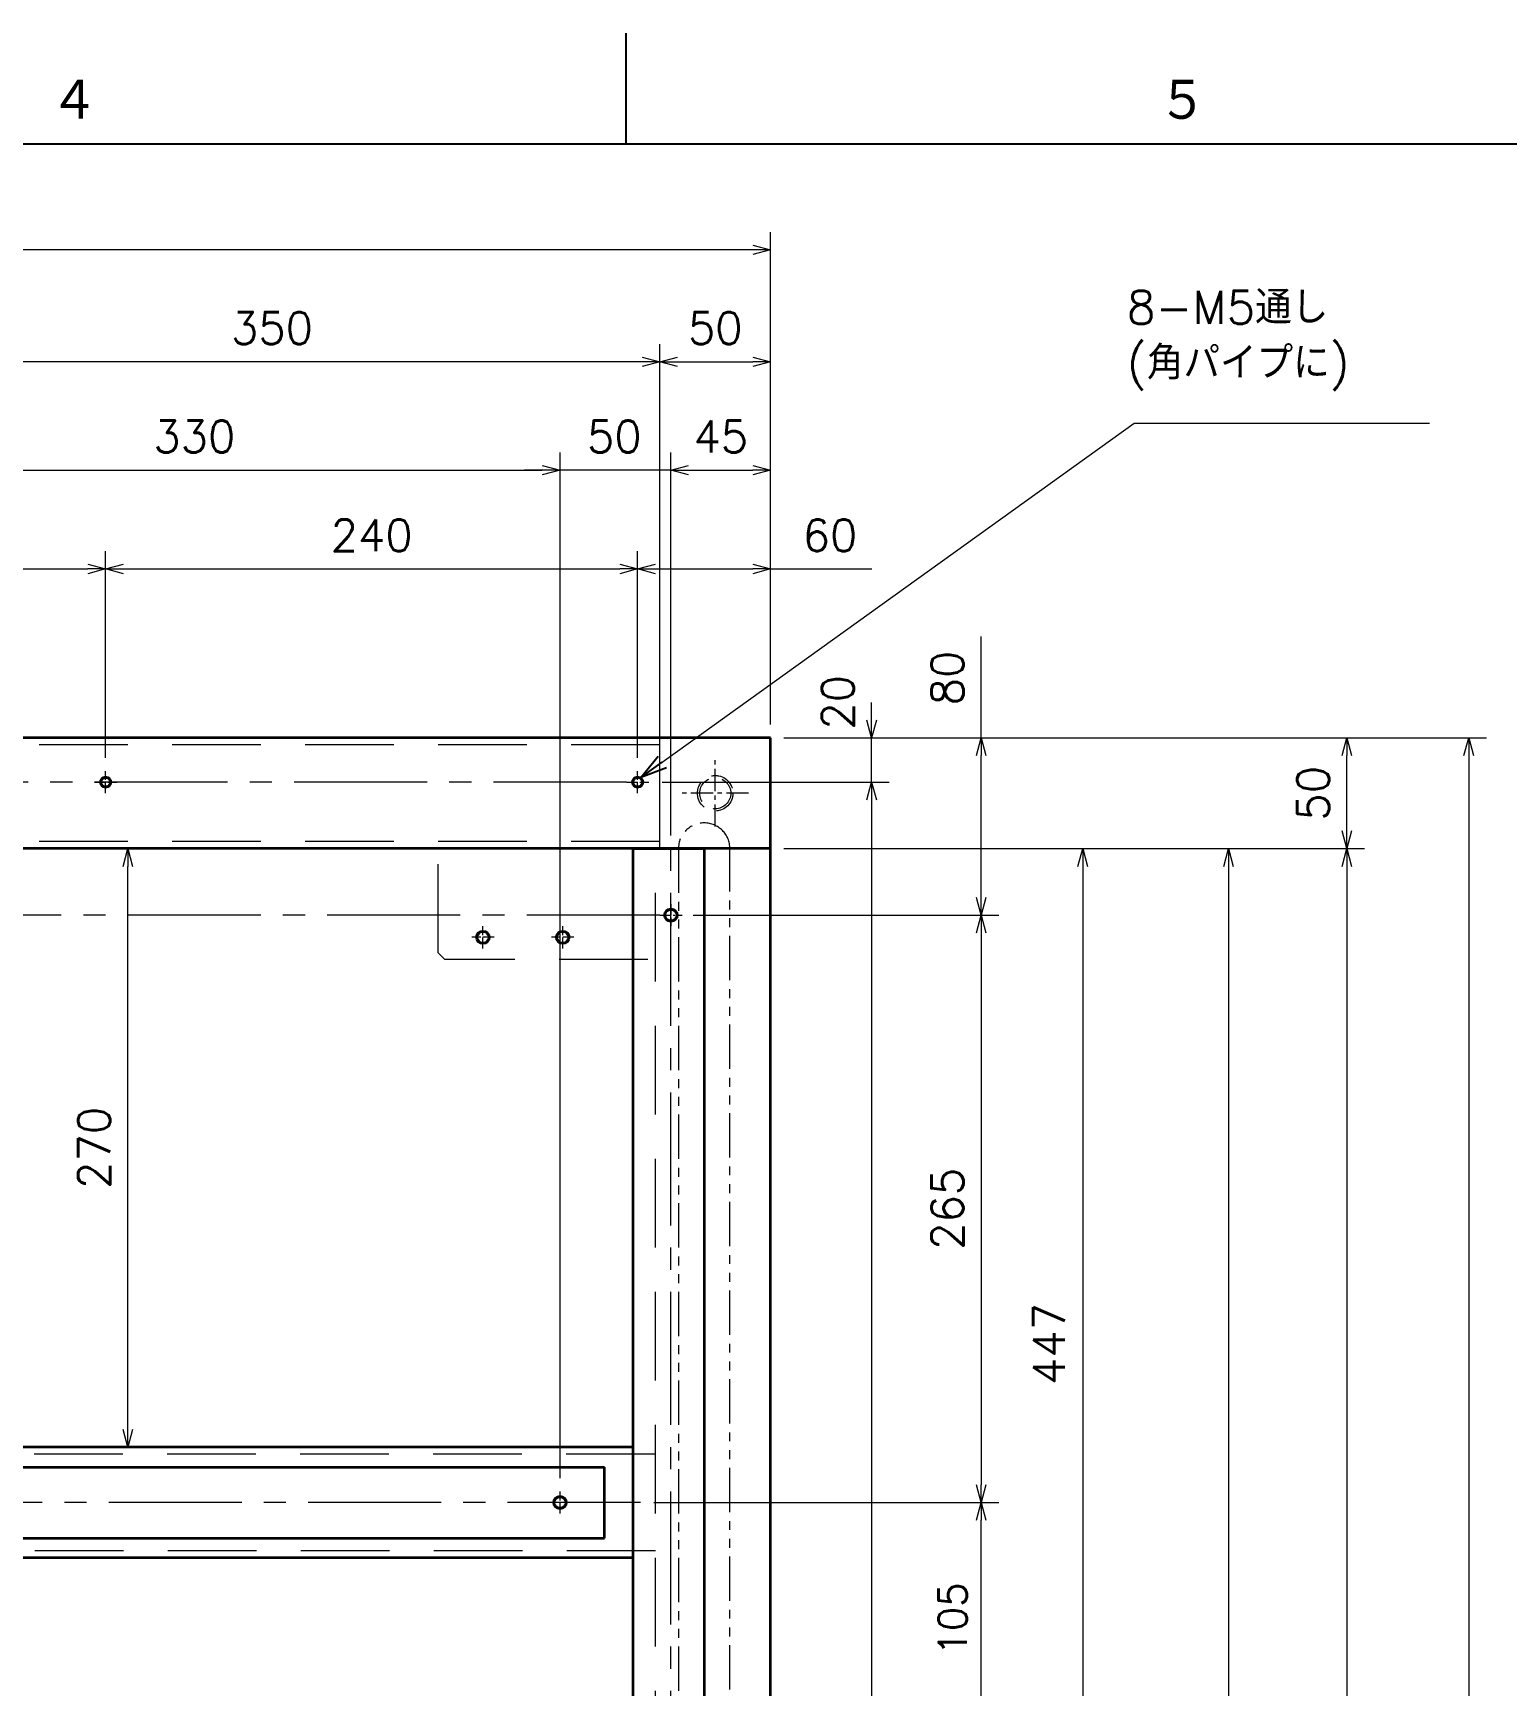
# Model space of a CAD drawing. Header units: millimetres. Extents: x 6568 to 10713, y -5304 to -2399.
# Drawn here: x 8417 to 9082, y -3145 to -2399 of the extents above; entities that cross this region are included whole.
import ezdxf

# ---------------------------------------------------------------- set-up
doc = ezdxf.new("R2010")
doc.units = ezdxf.units.MM
doc.header["$LTSCALE"] = 8
doc.header["$MEASUREMENT"] = 0
for name, pattern in [('CENTER', [2, 1.25, -0.25, 0.25, -0.25]), ('CENTER2', [1.125, 0.75, -0.125, 0.125, -0.125]), ('DASHED', [0.75, 0.5, -0.25]), ('PHANTOM', [2.5, 1.25, -0.25, 0.25, -0.25, 0.25, -0.25])]:
    doc.linetypes.add(name, pattern=pattern)
doc.layers.add('CENTER', color=1, linetype='CENTER', lineweight=15)
doc.layers.add('DIMENSION', color=5, linetype='Continuous', lineweight=15)
doc.layers.add('図面枠', color=6, linetype='Continuous')
doc.styles.add('KANJI', font='TXT', dxfattribs={"bigfont": 'BIGFONT'})
doc.styles.get("Standard").update_dxf_attribs({"font": 'txt.shx', "bigfont": 'extfont.shx'})
doc.dimstyles.get("Standard").update_dxf_attribs({"dimtxt": 3.2, "dimasz": 2.5, "dimexe": 1.5, "dimexo": 2, "dimgap": 1, "dimtad": 3, "dimdec": 3, "dimdsep": 46, "dimtxsty": 'Standard', "dimblk": 'OPEN30', "dimcen": 0.1, "dimclrd": 5, "dimclre": 5, "dimclrt": 5, "dimazin": 2, "dimtfac": 0.4, "dimtdec": 3, "dimtmove": 0, "dimatfit": 3, "dimldrblk": 'OPEN30', "dimfxl": 1, "dimtolj": 2, "dimlwd": 15, "dimlwe": 15, "dimarcsym": 0})
doc.dimstyles.new('STANDARD$0', dxfattribs={"dimtxt": 0.18, "dimasz": 0.18, "dimexe": 0.18, "dimexo": 0.0625, "dimgap": 0.09, "dimtad": 0, "dimtih": 1, "dimtoh": 1, "dimdec": 4, "dimzin": 0, "dimdsep": 46, "dimtxsty": 'Standard', "dimcen": 0.09, "dimadec": 0, "dimazin": 0, "dimtfac": 1, "dimtdec": 4, "dimtofl": 0, "dimtmove": 0, "dimatfit": 3, "dimfxl": 1, "dimtolj": 1, "dimtzin": 0, "dimarcsym": 0})

# ---------------------------------------------------------------- blocks, each defined once
blk = doc.blocks.new('YumA1')
at = {"layer": '図面枠', "color": 3, "linetype": 'Continuous'}
blk.add_line((423.5, 571), (423.5, 581), dxfattribs=at)
at = {"layer": '図面枠', "color": 6, "linetype": 'Continuous'}
blk.add_line((28, 571), (819, 571), dxfattribs=at)
at = {"layer": '図面枠', "color": 3, "linetype": 'Continuous', "style": 'KANJI'}
for s, p in [('４', (371.5, 572.88)), ('５', (471.5, 572.88))]:
    blk.add_text(s, height=4, dxfattribs=at).set_placement(p)
blk = doc.blocks.new('_Open30')
at = {"color": 0, "lineweight": -2}
for p, q in [((-1, 0.268), (0, 0)), ((0, 0), (-1, -0.268)), ((0, 0), (-1, 0))]:
    blk.add_line(p, q, dxfattribs=at)
blk = doc.blocks.new('*D307')
at = {"color": 4, "linetype": 'Continuous', "lineweight": 13}
for p, q in [((8450.25, -2725.81), (8450.25, -2632.64)), ((8690.25, -2725.81), (8690.25, -2632.64)), ((8458.25, -2640.64), (8682.25, -2640.64))]:
    blk.add_line(p, q, dxfattribs=at)
at = {"color": 4, "linetype": 'Continuous', "lineweight": 13, "xscale": 8, "yscale": 8, "zscale": 8, "rotation": 180}
blk.add_blockref('_Open30', (8450.25, -2640.64), dxfattribs=at)
at = {"color": 4, "linetype": 'Continuous', "lineweight": 13, "xscale": 8, "yscale": 8, "zscale": 8}
blk.add_blockref('_Open30', (8690.25, -2640.64), dxfattribs=at)
at = {"color": 4, "linetype": 'Continuous', "lineweight": 13, "insert": (8570.25, -2625.44), "char_height": 14.4, "attachment_point": 5}
blk.add_mtext('\\A2;240', dxfattribs=at)
blk = doc.blocks.new('*D308')
at = {"color": 4, "linetype": 'Continuous', "lineweight": 13}
for p, q in [((8756.25, -2766.82), (9018.21, -2766.82)), ((9010.21, -2774.82), (9010.21, -3658.82)), ((8756.25, -3666.82), (9018.21, -3666.82))]:
    blk.add_line(p, q, dxfattribs=at)
at = {"color": 4, "linetype": 'Continuous', "lineweight": 13, "xscale": 8, "yscale": 8, "zscale": 8}
for p, rotation in [((9010.21, -2766.82), 90), ((9010.21, -3666.82), 270)]:
    blk.add_blockref('_Open30', p, dxfattribs=dict(at, rotation=rotation))
at = {"color": 4, "linetype": 'Continuous', "lineweight": 13, "insert": (8995.01, -3216.82), "char_height": 14.4, "attachment_point": 5, "rotation": 90}
blk.add_mtext('\\A2;900', dxfattribs=at)
blk = doc.blocks.new('*D310')
at = {"color": 4, "linetype": 'Continuous', "lineweight": 13}
for p, q in [((8462.56, -2766.82), (8468.22, -2766.82)), ((8460.22, -3028.82), (8460.22, -2774.82)), ((8462.56, -3036.82), (8468.22, -3036.82))]:
    blk.add_line(p, q, dxfattribs=at)
at = {"color": 4, "linetype": 'Continuous', "lineweight": 13, "xscale": 8, "yscale": 8, "zscale": 8}
for p, rotation in [((8460.22, -2766.82), 90), ((8460.22, -3036.82), 270)]:
    blk.add_blockref('_Open30', p, dxfattribs=dict(at, rotation=rotation))
at = {"color": 4, "linetype": 'Continuous', "lineweight": 13, "insert": (8445.02, -2901.82), "char_height": 14.4, "attachment_point": 5, "rotation": 90}
blk.add_mtext('\\A2;270', dxfattribs=at)
blk = doc.blocks.new('*D312')
at = {"color": 4, "linetype": 'Continuous', "lineweight": 13}
for p, q in [((8756.25, -2716.82), (9073.17, -2716.82)), ((9065.17, -2724.82), (9065.17, -3708.82)), ((8756.25, -3716.82), (9073.17, -3716.82))]:
    blk.add_line(p, q, dxfattribs=at)
at = {"color": 4, "linetype": 'Continuous', "lineweight": 13, "xscale": 8, "yscale": 8, "zscale": 8}
for p, rotation in [((9065.17, -2716.82), 90), ((9065.17, -3716.82), 270)]:
    blk.add_blockref('_Open30', p, dxfattribs=dict(at, rotation=rotation))
at = {"color": 4, "linetype": 'Continuous', "lineweight": 13, "insert": (9049.97, -3216.82), "char_height": 14.4, "attachment_point": 5, "rotation": 90}
blk.add_mtext('\\A2;1000', dxfattribs=at)
blk = doc.blocks.new('*D318')
at = {"color": 4, "linetype": 'Continuous', "lineweight": 13}
for p, q in [((7900.3, -2710.82), (7900.3, -2488.63)), ((8750.25, -2710.82), (8750.25, -2488.63)), ((8742.25, -2496.63), (7908.3, -2496.63))]:
    blk.add_line(p, q, dxfattribs=at)
at = {"color": 4, "linetype": 'Continuous', "lineweight": 13, "xscale": 8, "yscale": 8, "zscale": 8, "rotation": 180}
blk.add_blockref('_Open30', (7900.3, -2496.63), dxfattribs=at)
at = {"color": 4, "linetype": 'Continuous', "lineweight": 13, "xscale": 8, "yscale": 8, "zscale": 8}
blk.add_blockref('_Open30', (8750.25, -2496.63), dxfattribs=at)
at = {"color": 4, "linetype": 'Continuous', "lineweight": 13, "insert": (8325.28, -2481.43), "char_height": 14.4, "attachment_point": 5}
blk.add_mtext('\\A2;850', dxfattribs=at)
blk = doc.blocks.new('*D319')
at = {"color": 4, "linetype": 'Continuous', "lineweight": 13}
for p, q in [((8690.25, -2725.81), (8690.25, -2632.64)), ((8750.25, -2710.82), (8750.25, -2632.64)), ((8698.25, -2640.64), (8742.25, -2640.64)), ((8750.25, -2640.64), (8795.85, -2640.64))]:
    blk.add_line(p, q, dxfattribs=at)
at = {"color": 4, "linetype": 'Continuous', "lineweight": 13, "xscale": 8, "yscale": 8, "zscale": 8, "rotation": 180}
blk.add_blockref('_Open30', (8690.25, -2640.64), dxfattribs=at)
at = {"color": 4, "linetype": 'Continuous', "lineweight": 13, "xscale": 8, "yscale": 8, "zscale": 8}
blk.add_blockref('_Open30', (8750.25, -2640.64), dxfattribs=at)
at = {"color": 4, "linetype": 'Continuous', "lineweight": 13, "insert": (8777.05, -2625.44), "char_height": 14.4, "attachment_point": 5}
blk.add_mtext('\\A2;60', dxfattribs=at)
blk = doc.blocks.new('*D320')
at = {"color": 4, "linetype": 'Continuous', "lineweight": 13}
for p, q in [((8756.25, -2716.82), (9018.21, -2716.82)), ((9010.21, -2758.82), (9010.21, -2724.82)), ((8756.25, -2766.82), (9018.21, -2766.82))]:
    blk.add_line(p, q, dxfattribs=at)
at = {"color": 4, "linetype": 'Continuous', "lineweight": 13, "xscale": 8, "yscale": 8, "zscale": 8}
for p, rotation in [((9010.21, -2716.82), 90), ((9010.21, -2766.82), 270)]:
    blk.add_blockref('_Open30', p, dxfattribs=dict(at, rotation=rotation))
at = {"color": 4, "linetype": 'Continuous', "lineweight": 13, "insert": (8995.01, -2741.82), "char_height": 14.4, "attachment_point": 5, "rotation": 90}
blk.add_mtext('\\A2;50', dxfattribs=at)
blk = doc.blocks.new('*D321')
at = {"color": 4, "linetype": 'Continuous', "lineweight": 13}
for p, q in [((8756.25, -2766.82), (8964.79, -2766.82)), ((8956.79, -2774.82), (8956.79, -3658.82)), ((8756.25, -3666.82), (8964.79, -3666.82))]:
    blk.add_line(p, q, dxfattribs=at)
at = {"color": 4, "linetype": 'Continuous', "lineweight": 13, "xscale": 8, "yscale": 8, "zscale": 8}
for p, rotation in [((8956.79, -2766.82), 90), ((8956.79, -3666.82), 270)]:
    blk.add_blockref('_Open30', p, dxfattribs=dict(at, rotation=rotation))
at = {"color": 4, "linetype": 'Continuous', "lineweight": 13, "insert": (8941.59, -3216.82), "char_height": 14.4, "attachment_point": 5, "rotation": 90}
blk.add_mtext('\\A2;900(FB)', dxfattribs=at)
blk = doc.blocks.new('*D322')
at = {"color": 4, "linetype": 'Continuous', "lineweight": 13}
for p, q in [((8325.24, -2788.32), (8325.24, -2588.09)), ((8655.23, -3050.81), (8655.23, -2588.09)), ((8333.24, -2596.09), (8647.23, -2596.09))]:
    blk.add_line(p, q, dxfattribs=at)
at = {"color": 4, "linetype": 'Continuous', "lineweight": 13, "xscale": 8, "yscale": 8, "zscale": 8, "rotation": 180}
blk.add_blockref('_Open30', (8325.24, -2596.09), dxfattribs=at)
at = {"color": 4, "linetype": 'Continuous', "lineweight": 13, "xscale": 8, "yscale": 8, "zscale": 8}
blk.add_blockref('_Open30', (8655.23, -2596.09), dxfattribs=at)
at = {"color": 4, "linetype": 'Continuous', "lineweight": 13, "insert": (8490.23, -2580.89), "char_height": 14.4, "attachment_point": 5}
blk.add_mtext('\\A2;330', dxfattribs=at)
blk = doc.blocks.new('*D324')
at = {"color": 4, "linetype": 'Continuous', "lineweight": 13}
for p, q in [((8715.26, -2796.82), (8853.21, -2796.82)), ((8845.21, -2804.82), (8845.21, -3053.82)), ((8697.61, -3061.82), (8853.21, -3061.82))]:
    blk.add_line(p, q, dxfattribs=at)
at = {"color": 4, "linetype": 'Continuous', "lineweight": 13, "xscale": 8, "yscale": 8, "zscale": 8}
for p, rotation in [((8845.21, -2796.82), 90), ((8845.21, -3061.82), 270)]:
    blk.add_blockref('_Open30', p, dxfattribs=dict(at, rotation=rotation))
at = {"color": 4, "linetype": 'Continuous', "lineweight": 13, "insert": (8830.01, -2929.32), "char_height": 14.4, "attachment_point": 5, "rotation": 90}
blk.add_mtext('\\A2;265', dxfattribs=at)
blk = doc.blocks.new('*D325')
at = {"color": 4, "linetype": 'Continuous', "lineweight": 13}
for p, q in [((8795.79, -2708.82), (8795.79, -2700.82)), ((8756.25, -2716.82), (8803.79, -2716.82)), ((8795.79, -2736.82), (8795.79, -2716.82)), ((8701.26, -2736.82), (8803.79, -2736.82)), ((8795.79, -2744.82), (8795.79, -2752.82))]:
    blk.add_line(p, q, dxfattribs=at)
at = {"color": 4, "linetype": 'Continuous', "lineweight": 13, "xscale": 8, "yscale": 8, "zscale": 8}
for p, rotation in [((8795.79, -2716.82), 270), ((8795.79, -2736.82), 90)]:
    blk.add_blockref('_Open30', p, dxfattribs=dict(at, rotation=rotation))
at = {"color": 4, "linetype": 'Continuous', "lineweight": 13, "insert": (8780.59, -2700.82), "char_height": 14.4, "attachment_point": 5, "rotation": 90}
blk.add_mtext('\\A2;20', dxfattribs=at)
blk = doc.blocks.new('*D326')
at = {"color": 4, "linetype": 'Continuous', "lineweight": 13}
for p, q in [((8697.61, -3061.82), (8853.21, -3061.82)), ((8845.21, -3158.82), (8845.21, -3069.82)), ((8716.26, -3166.82), (8853.21, -3166.82))]:
    blk.add_line(p, q, dxfattribs=at)
at = {"color": 4, "linetype": 'Continuous', "lineweight": 13, "xscale": 8, "yscale": 8, "zscale": 8}
for p, rotation in [((8845.21, -3061.82), 90), ((8845.21, -3166.82), 270)]:
    blk.add_blockref('_Open30', p, dxfattribs=dict(at, rotation=rotation))
at = {"color": 4, "linetype": 'Continuous', "lineweight": 13, "insert": (8832.41, -3114.32), "char_height": 12.8, "attachment_point": 5, "rotation": 90}
blk.add_mtext('\\A2;105', dxfattribs=at)
blk = doc.blocks.new('*D338')
at = {"color": 4, "linetype": 'Continuous', "lineweight": 13}
for p, q in [((8845.21, -2716.82), (8845.21, -2671.05)), ((8756.25, -2716.82), (8853.21, -2716.82)), ((8845.21, -2788.82), (8845.21, -2724.82)), ((8715.26, -2796.82), (8853.21, -2796.82))]:
    blk.add_line(p, q, dxfattribs=at)
at = {"color": 4, "linetype": 'Continuous', "lineweight": 13, "xscale": 8, "yscale": 8, "zscale": 8}
for p, rotation in [((8845.21, -2716.82), 90), ((8845.21, -2796.82), 270)]:
    blk.add_blockref('_Open30', p, dxfattribs=dict(at, rotation=rotation))
at = {"color": 4, "linetype": 'Continuous', "lineweight": 13, "insert": (8830.01, -2689.85), "char_height": 14.4, "attachment_point": 5, "rotation": 90}
blk.add_mtext('\\A2;80', dxfattribs=at)
blk = doc.blocks.new('*D340')
at = {"color": 4, "linetype": 'Continuous', "lineweight": 13}
for p, q in [((8705.25, -2760.82), (8705.25, -2588.09)), ((8750.25, -2710.82), (8750.25, -2588.09)), ((8713.25, -2596.09), (8742.25, -2596.09))]:
    blk.add_line(p, q, dxfattribs=at)
at = {"color": 4, "linetype": 'Continuous', "lineweight": 13, "xscale": 8, "yscale": 8, "zscale": 8, "rotation": 180}
blk.add_blockref('_Open30', (8705.25, -2596.09), dxfattribs=at)
at = {"color": 4, "linetype": 'Continuous', "lineweight": 13, "xscale": 8, "yscale": 8, "zscale": 8}
blk.add_blockref('_Open30', (8750.25, -2596.09), dxfattribs=at)
at = {"color": 4, "linetype": 'Continuous', "lineweight": 13, "insert": (8727.75, -2580.89), "char_height": 14.4, "attachment_point": 5}
blk.add_mtext('\\A2;45', dxfattribs=at)
blk = doc.blocks.new('*D341')
at = {"color": 4, "linetype": 'Continuous', "lineweight": 13}
for p, q in [((8655.23, -3050.81), (8655.23, -2588.09)), ((8705.25, -2760.82), (8705.25, -2588.09)), ((8647.23, -2596.09), (8639.23, -2596.09)), ((8705.25, -2596.09), (8655.23, -2596.09)), ((8713.25, -2596.09), (8721.25, -2596.09))]:
    blk.add_line(p, q, dxfattribs=at)
at = {"color": 4, "linetype": 'Continuous', "lineweight": 13, "xscale": 8, "yscale": 8, "zscale": 8}
blk.add_blockref('_Open30', (8655.23, -2596.09), dxfattribs=at)
at = {"color": 4, "linetype": 'Continuous', "lineweight": 13, "xscale": 8, "yscale": 8, "zscale": 8, "rotation": 180}
blk.add_blockref('_Open30', (8705.25, -2596.09), dxfattribs=at)
at = {"color": 4, "linetype": 'Continuous', "lineweight": 13, "insert": (8679.74, -2580.89), "char_height": 14.4, "attachment_point": 5}
blk.add_mtext('\\A2;50', dxfattribs=at)
blk = doc.blocks.new('*D393')
at = {"color": 4, "linetype": 'Continuous', "lineweight": 13}
for p, q in [((8200.25, -2725.81), (8200.25, -2632.64)), ((8450.25, -2725.81), (8450.25, -2632.64)), ((8208.25, -2640.64), (8442.25, -2640.64))]:
    blk.add_line(p, q, dxfattribs=at)
at = {"color": 4, "linetype": 'Continuous', "lineweight": 13, "xscale": 8, "yscale": 8, "zscale": 8, "rotation": 180}
blk.add_blockref('_Open30', (8200.25, -2640.64), dxfattribs=at)
at = {"color": 4, "linetype": 'Continuous', "lineweight": 13, "xscale": 8, "yscale": 8, "zscale": 8}
blk.add_blockref('_Open30', (8450.25, -2640.64), dxfattribs=at)
at = {"color": 4, "linetype": 'Continuous', "lineweight": 13, "insert": (8363.79, -2625.44), "char_height": 14.4, "attachment_point": 5}
blk.add_mtext('\\A2;250', dxfattribs=at)
blk = doc.blocks.new('*D395')
at = {"color": 4, "linetype": 'Continuous', "lineweight": 13}
for p, q in [((8701.26, -2736.82), (8803.79, -2736.82)), ((8795.79, -2744.82), (8795.79, -3688.82)), ((8701.26, -3696.82), (8803.79, -3696.82))]:
    blk.add_line(p, q, dxfattribs=at)
at = {"color": 4, "linetype": 'Continuous', "lineweight": 13, "xscale": 8, "yscale": 8, "zscale": 8}
for p, rotation in [((8795.79, -2736.82), 90), ((8795.79, -3696.82), 270)]:
    blk.add_blockref('_Open30', p, dxfattribs=dict(at, rotation=rotation))
at = {"color": 4, "linetype": 'Continuous', "lineweight": 13, "insert": (8780.59, -3200.1), "char_height": 14.4, "attachment_point": 5, "rotation": 90}
blk.add_mtext('\\A2;960', dxfattribs=at)
blk = doc.blocks.new('*D429')
at = {"color": 4, "linetype": 'Continuous', "lineweight": 13}
for p, q in [((8350.24, -2760.82), (8350.24, -2539.15)), ((8700.25, -2760.82), (8700.25, -2539.15)), ((8692.25, -2547.15), (8358.24, -2547.15))]:
    blk.add_line(p, q, dxfattribs=at)
at = {"color": 4, "linetype": 'Continuous', "lineweight": 13, "xscale": 8, "yscale": 8, "zscale": 8, "rotation": 180}
blk.add_blockref('_Open30', (8350.24, -2547.15), dxfattribs=at)
at = {"color": 4, "linetype": 'Continuous', "lineweight": 13, "xscale": 8, "yscale": 8, "zscale": 8}
blk.add_blockref('_Open30', (8700.25, -2547.15), dxfattribs=at)
at = {"color": 4, "linetype": 'Continuous', "lineweight": 13, "insert": (8525.25, -2531.95), "char_height": 14.4, "attachment_point": 5}
blk.add_mtext('\\A2;350', dxfattribs=at)
blk = doc.blocks.new('*D430')
at = {"color": 4, "linetype": 'Continuous', "lineweight": 13}
for p, q in [((8700.25, -2760.82), (8700.25, -2539.15)), ((8750.25, -2710.82), (8750.25, -2539.15)), ((8708.25, -2547.15), (8742.25, -2547.15))]:
    blk.add_line(p, q, dxfattribs=at)
at = {"color": 4, "linetype": 'Continuous', "lineweight": 13, "xscale": 8, "yscale": 8, "zscale": 8, "rotation": 180}
blk.add_blockref('_Open30', (8700.25, -2547.15), dxfattribs=at)
at = {"color": 4, "linetype": 'Continuous', "lineweight": 13, "xscale": 8, "yscale": 8, "zscale": 8}
blk.add_blockref('_Open30', (8750.25, -2547.15), dxfattribs=at)
at = {"color": 4, "linetype": 'Continuous', "lineweight": 13, "insert": (8725.25, -2531.95), "char_height": 14.4, "attachment_point": 5}
blk.add_mtext('\\A2;50', dxfattribs=at)
blk = doc.blocks.new('*D446')
at = {"color": 4, "linetype": 'Continuous', "lineweight": 13}
for p, q in [((8756.25, -2766.82), (8899.02, -2766.82)), ((8891.02, -2774.82), (8891.02, -3205.82)), ((8719, -3213.82), (8899.02, -3213.82))]:
    blk.add_line(p, q, dxfattribs=at)
at = {"color": 4, "linetype": 'Continuous', "lineweight": 13, "xscale": 8, "yscale": 8, "zscale": 8}
for p, rotation in [((8891.02, -2766.82), 90), ((8891.02, -3213.82), 270)]:
    blk.add_blockref('_Open30', p, dxfattribs=dict(at, rotation=rotation))
at = {"color": 4, "linetype": 'Continuous', "lineweight": 13, "insert": (8875.82, -2990.32), "char_height": 14.4, "attachment_point": 5, "rotation": 90}
blk.add_mtext('\\A2;447', dxfattribs=at)

msp = doc.modelspace()

# ---------------------------------------------------------------- linework, layer by layer
at = {"color": 105, "linetype": 'DASHED', "lineweight": 9, "ltscale": 10}
for p, q in [((8700.2541, -2720.0207), (7453.4794, -2720.0207)), ((8700.2541, -2763.6207), (7453.4794, -2763.6207)), ((8600.2541, -2813.8207), (8600.2541, -2770.9347)), ((8698.2541, -3666.8207), (8698.2541, -2766.8207)), ((8600.2541, -2813.8207), (8603.2541, -2816.8207)), ((8694.8753, -2816.8207), (8603.2541, -2816.8207)), ((8698.0039, -3040.0207), (7950.2184, -3040.0207)), ((8698.2541, -3083.6207), (7950.2184, -3083.6207))]:
    msp.add_line(p, q, dxfattribs=at)
at = {"color": 105, "lineweight": 35}
for p, q in [((8750.2541, -2716.8207), (7900.2982, -2716.8207)), ((8750.2541, -2766.8207), (8750.2541, -2716.8207)), ((8750.2541, -3716.8207), (8750.2541, -2746.8207)), ((8750.2541, -2766.8207), (7900.2184, -2766.8207)), ((8688.2541, -2766.8207), (8720.2541, -2766.8207)), ((8688.2541, -3666.8207), (8688.2541, -2766.8207)), ((8720.2541, -2766.8207), (8720.2541, -3666.8207)), ((8750.2541, -3666.8207), (8750.2541, -2766.8207)), ((8688.2541, -3036.8207), (7950.2184, -3036.8207)), ((7975.2464, -3045.8207), (8675.2261, -3045.8207)), ((8675.2261, -3077.8207), (8675.2261, -3045.8207)), ((7975.2464, -3077.8207), (8675.2261, -3077.8207)), ((8688.2541, -3086.8207), (7950.2184, -3086.8207))]:
    msp.add_line(p, q, dxfattribs=at)
at = {"color": 105, "linetype": 'DASHED', "lineweight": 13, "ltscale": 3}
msp.add_line((8700.2541, -2766.8207), (8700.2541, -2716.8207), dxfattribs=at)
at = {"color": 1, "linetype": 'CENTER', "lineweight": 13}
for p, q in [((8725.2541, -2756.8521), (8725.2541, -2726.7892)), ((8740.2855, -2741.8207), (8710.2227, -2741.8207))]:
    msp.add_line(p, q, dxfattribs=at)
at = {"color": 1, "linetype": 'CENTER', "lineweight": 13, "ltscale": 0.5}
for p, q in [((8450.2541, -2741.8311), (8450.2541, -2731.8102)), ((8690.2541, -2741.8311), (8690.2541, -2731.8102)), ((8445.2436, -2736.8207), (8455.2646, -2736.8207)), ((8685.2436, -2736.8207), (8695.2646, -2736.8207)), ((8705.2541, -2791.8102), (8705.2541, -2801.8311)), ((8620.4571, -2811.8311), (8620.4571, -2801.8102)), ((8656.4571, -2811.8311), (8656.4571, -2801.8102)), ((8700.2436, -2796.8207), (8710.2646, -2796.8207)), ((8625.4676, -2806.8207), (8615.4466, -2806.8207)), ((8661.4676, -2806.8207), (8651.4466, -2806.8207)), ((8655.2261, -3066.8311), (8655.2261, -3056.8102)), ((8660.2366, -3061.8207), (8650.2157, -3061.8207))]:
    msp.add_line(p, q, dxfattribs=at)
at = {"linetype": 'PHANTOM', "lineweight": 13, "ltscale": 2}
for p, q in [((8708.6257, -2766.8207), (8708.6257, -3666.1992)), ((8731.8825, -3666.1992), (8731.8825, -2766.8207))]:
    msp.add_line(p, q, dxfattribs=at)
at = {"color": 105, "ltscale": 2}
for centre, radius in [((8450.2541, -2736.8207), 2.5), ((8450.2541, -2736.8207), 2), ((8690.2541, -2736.8207), 2.5), ((8690.2541, -2736.8207), 2)]:
    msp.add_circle(centre, radius, dxfattribs=at)
at = {"color": 105, "linetype": 'DASHED', "lineweight": 13, "ltscale": 3}
for radius in [8, 7]:
    msp.add_circle((8725.2541, -2741.8207), radius, dxfattribs=at)
at = {"color": 105}
for centre, radius in [((8705.2541, -2796.8207), 3), ((8705.2541, -2796.8207), 2.5), ((8655.2261, -3061.8207), 3), ((8655.2261, -3061.8207), 2.5)]:
    msp.add_circle(centre, radius, dxfattribs=at)
for centre, radius in [((8620.4571, -2806.8207), 3), ((8656.4571, -2806.8207), 3), ((8620.4571, -2806.8207), 2.5), ((8656.4571, -2806.8207), 2.5)]:
    msp.add_circle(centre, radius)
at = {"linetype": 'PHANTOM', "lineweight": 13, "ltscale": 2}
msp.add_arc((8720.2541, -2766.8207), 11.6284, 0, 180, dxfattribs=at)
at = {"layer": 'CENTER', "color": 1, "linetype": 'CENTER2', "lineweight": 13, "ltscale": 10}
for p, q in [((8685.2436, -2736.8207), (7893.1016, -2736.8207)), ((8705.2541, -3656.8207), (8705.2541, -2766.8207)), ((8700.2436, -2796.8207), (7908.1016, -2796.8207)), ((8691.6099, -3061.8207), (7950.1982, -3061.8207))]:
    msp.add_line(p, q, dxfattribs=at)

# ---------------------------------------------------------------- block references
at = {"layer": '図面枠', "xscale": 4.999997979999534, "yscale": 4.999997980000443, "zscale": 4.999997980000008}
msp.add_blockref('YumA1', (6567.5441, -5303.8499), dxfattribs=at)

# ---------------------------------------------------------------- texts
at = {"layer": 'DIMENSION', "color": 4, "lineweight": 13, "insert": (8910.9765, -2560.0801), "char_height": 15, "attachment_point": 7}
msp.add_mtext('8-M5通し\\P(角パイプに)', dxfattribs=at)

# ---------------------------------------------------------------- dimensions: what is measured, and where the dimension line sits
at = {"color": 4, "linetype": 'Continuous', "lineweight": 13}
for base, p1, p2, picture, middle in [((7900.2982, -2496.6266), (8750.2541, -2716.8207), (7900.2982, -2716.8207), '*D318', (8325.2761, -2481.4266)), ((8350.2363, -2547.1494), (8700.2541, -2766.8207), (8350.2363, -2766.8207), '*D429', (8525.2452, -2531.9494)), ((8750.2541, -2547.1494), (8700.2541, -2766.8207), (8750.2541, -2716.8207), '*D430', (8725.2541, -2531.9494)), ((8655.2261, -2596.0852), (8325.2363, -2794.3207), (8655.2261, -3056.8102), '*D322', (8490.2312, -2580.8852)), ((8750.2541, -2596.0852), (8705.2541, -2766.8207), (8750.2541, -2716.8207), '*D340', (8727.7541, -2580.8852)), ((8690.2541, -2640.6418), (8450.2541, -2731.8102), (8690.2541, -2731.8102), '*D307', (8570.2541, -2625.4418))]:
    dim = msp.add_linear_dim(base=base, p1=p1, p2=p2, dimstyle='STANDARD$0', override={"dimscale": 4, "dimtxt": 3.6, "dimasz": 2, "dimexe": 2, "dimexo": 1.5, "dimgap": 2, "dimtad": 3, "dimtih": 0, "dimtoh": 0, "dimdec": 1, "dimzin": 8, "dimdsep": 0, "dimblk1": 'Open30', "dimblk2": 'Open30', "dimsah": 1, "dimcen": 0.1, "dimclrd": 4, "dimclre": 4, "dimclrt": 4, "dimadec": 2, "dimazin": 2, "dimtp": 0.03, "dimtfac": 0.7, "dimtdec": 3, "dimtofl": 1, "dimldrblk": 'Open30', "dimtvp": 0.7, "dimtolj": 2, "dimtzin": 8, "dimlwd": 13, "dimlwe": 13}, dxfattribs=at)
    dim.commit()
    dim.dimension.update_dxf_attribs({"geometry": picture, "text_midpoint": middle})
for base, p1, p2, angle, override, picture, middle in [((8655.2261, -2596.0852), (8705.2541, -2766.8207), (8655.2261, -3056.8102), 180, {"dimscale": 4, "dimtxt": 3.6, "dimasz": 2, "dimexe": 2, "dimexo": 1.5, "dimgap": 2, "dimtad": 3, "dimtih": 0, "dimtoh": 0, "dimdec": 1, "dimzin": 8, "dimdsep": 0, "dimblk1": 'Open30', "dimblk2": 'Open30', "dimsah": 1, "dimcen": 0.1, "dimclrd": 4, "dimclre": 4, "dimclrt": 4, "dimadec": 2, "dimazin": 2, "dimtp": 0.03, "dimtfac": 0.7, "dimtdec": 3, "dimtofl": 1, "dimldrblk": 'Open30', "dimtvp": 0.7, "dimtolj": 2, "dimtzin": 8, "dimlwd": 13, "dimlwe": 13}, '*D341', (8679.7401, -2596.0852)), ((8845.2122, -2716.8207), (8709.2646, -2796.8207), (8750.2541, -2716.8207), 90, {"dimscale": 4, "dimtxt": 3.6, "dimasz": 2, "dimexe": 2, "dimexo": 1.5, "dimgap": 2, "dimtad": 3, "dimtih": 0, "dimtoh": 0, "dimdec": 1, "dimzin": 8, "dimdsep": 0, "dimblk1": 'Open30', "dimblk2": 'Open30', "dimsah": 1, "dimcen": 0.1, "dimclrd": 4, "dimclre": 4, "dimclrt": 4, "dimadec": 2, "dimazin": 2, "dimtp": 0.03, "dimtfac": 0.7, "dimtdec": 3, "dimtofl": 1, "dimldrblk": 'Open30', "dimtvp": 0.7, "dimtolj": 2, "dimtzin": 8, "dimlwd": 13, "dimlwe": 13}, '*D338', (8845.2122, -2689.8537)), ((8795.7868, -2716.8207), (8695.2646, -2736.8207), (8750.2541, -2716.8207), 90, {"dimscale": 4, "dimtxt": 3.6, "dimasz": 2, "dimexe": 2, "dimexo": 1.5, "dimgap": 2, "dimtad": 3, "dimtih": 0, "dimtoh": 0, "dimdec": 1, "dimzin": 8, "dimdsep": 0, "dimblk1": 'Open30', "dimblk2": 'Open30', "dimsah": 1, "dimcen": 0.1, "dimclrd": 4, "dimclre": 4, "dimclrt": 4, "dimadec": 2, "dimazin": 2, "dimtp": 0.03, "dimtfac": 0.7, "dimtdec": 3, "dimtofl": 1, "dimtmove": 1, "dimldrblk": 'Open30', "dimtvp": 0.7, "dimtolj": 2, "dimtzin": 8, "dimlwd": 13, "dimlwe": 13}, '*D325', (8795.7868, -2700.8207)), ((8795.7868, -3696.8207), (8695.2646, -2736.8207), (8695.2646, -3696.8207), 90, {"dimscale": 4, "dimtxt": 3.6, "dimasz": 2, "dimexe": 2, "dimexo": 1.5, "dimgap": 2, "dimtad": 3, "dimtih": 0, "dimtoh": 0, "dimdec": 1, "dimzin": 8, "dimdsep": 0, "dimblk1": 'Open30', "dimblk2": 'Open30', "dimsah": 1, "dimcen": 0.1, "dimclrd": 4, "dimclre": 4, "dimclrt": 4, "dimadec": 2, "dimazin": 2, "dimtp": 0.03, "dimtfac": 0.7, "dimtdec": 3, "dimtofl": 1, "dimldrblk": 'Open30', "dimtvp": 0.7, "dimtolj": 2, "dimtzin": 8, "dimlwd": 13, "dimlwe": 13}, '*D395', (8795.7868, -3200.0994))]:
    dim = msp.add_linear_dim(base=base, p1=p1, p2=p2, angle=angle, dimstyle='STANDARD$0', override=override, dxfattribs=at)
    dim.commit()
    dim.dimension.update_dxf_attribs({"geometry": picture, "text_midpoint": middle, "dimtype": 160})
for base, p1, p2, picture, middle in [((8450.2541, -2640.6418), (8200.2541, -2731.8102), (8450.2541, -2731.8102), '*D393', (8363.7905, -2640.6418)), ((8750.2541, -2640.6418), (8690.2541, -2731.8102), (8750.2541, -2716.8207), '*D319', (8777.0541, -2640.6418))]:
    dim = msp.add_linear_dim(base=base, p1=p1, p2=p2, dimstyle='STANDARD$0', override={"dimscale": 4, "dimtxt": 3.6, "dimasz": 2, "dimexe": 2, "dimexo": 1.5, "dimgap": 2, "dimtad": 3, "dimtih": 0, "dimtoh": 0, "dimdec": 1, "dimzin": 8, "dimdsep": 0, "dimblk1": 'Open30', "dimblk2": 'Open30', "dimsah": 1, "dimcen": 0.1, "dimclrd": 4, "dimclre": 4, "dimclrt": 4, "dimadec": 2, "dimazin": 2, "dimtp": 0.03, "dimtfac": 0.7, "dimtdec": 3, "dimtofl": 1, "dimldrblk": 'Open30', "dimtvp": 0.7, "dimtolj": 2, "dimtzin": 8, "dimlwd": 13, "dimlwe": 13}, dxfattribs=at)
    dim.commit()
    dim.dimension.update_dxf_attribs({"geometry": picture, "text_midpoint": middle, "dimtype": 160})
for base, p1, p2, angle, override, picture, middle in [((9065.1667, -3716.8207), (8750.2541, -2716.8207), (8750.2541, -3716.8207), 90, {"dimscale": 4, "dimtxt": 3.6, "dimasz": 2, "dimexe": 2, "dimexo": 1.5, "dimgap": 2, "dimtad": 3, "dimtih": 0, "dimtoh": 0, "dimdec": 1, "dimzin": 8, "dimdsep": 0, "dimblk1": 'Open30', "dimblk2": 'Open30', "dimsah": 1, "dimcen": 0.1, "dimclrd": 4, "dimclre": 4, "dimclrt": 4, "dimadec": 2, "dimazin": 2, "dimtp": 0.03, "dimtfac": 0.7, "dimtdec": 3, "dimtofl": 1, "dimldrblk": 'Open30', "dimtvp": 0.7, "dimtolj": 2, "dimtzin": 8, "dimlwd": 13, "dimlwe": 13}, '*D312', (9049.9667, -3216.8207)), ((9010.2058, -2716.8207), (8750.2541, -2766.8207), (8750.2541, -2716.8207), 90, {"dimscale": 4, "dimtxt": 3.6, "dimasz": 2, "dimexe": 2, "dimexo": 1.5, "dimgap": 2, "dimtad": 3, "dimtih": 0, "dimtoh": 0, "dimdec": 1, "dimzin": 8, "dimdsep": 0, "dimblk1": 'Open30', "dimblk2": 'Open30', "dimsah": 1, "dimcen": 0.1, "dimclrd": 4, "dimclre": 4, "dimclrt": 4, "dimadec": 2, "dimazin": 2, "dimtp": 0.03, "dimtfac": 0.7, "dimtdec": 3, "dimtofl": 1, "dimldrblk": 'Open30', "dimtvp": 0.7, "dimtolj": 2, "dimtzin": 8, "dimlwd": 13, "dimlwe": 13}, '*D320', (8995.0058, -2741.8207)), ((8460.2171, -2766.8207), (8456.559, -3036.8207), (8456.559, -2766.8207), 90, {"dimscale": 4, "dimtxt": 3.6, "dimasz": 2, "dimexe": 2, "dimexo": 1.5, "dimgap": 2, "dimtad": 3, "dimtih": 0, "dimtoh": 0, "dimdec": 1, "dimzin": 8, "dimdsep": 0, "dimblk1": 'Open30', "dimblk2": 'Open30', "dimsah": 1, "dimcen": 0.1, "dimclrd": 4, "dimclre": 4, "dimclrt": 4, "dimadec": 2, "dimazin": 2, "dimtp": 0.03, "dimtfac": 0.7, "dimtdec": 3, "dimtofl": 1, "dimldrblk": 'Open30', "dimtvp": 0.7, "dimtolj": 2, "dimtzin": 8, "dimlwd": 13, "dimlwe": 13}, '*D310', (8445.0171, -2901.8207)), ((8891.0168, -3213.8207), (8750.2541, -2766.8207), (8713.0041, -3213.8207), 90, {"dimscale": 4, "dimtxt": 3.6, "dimasz": 2, "dimexe": 2, "dimexo": 1.5, "dimgap": 2, "dimtad": 3, "dimtih": 0, "dimtoh": 0, "dimdec": 1, "dimzin": 8, "dimdsep": 0, "dimblk1": 'Open30', "dimblk2": 'Open30', "dimsah": 1, "dimcen": 0.1, "dimclrd": 4, "dimclre": 4, "dimclrt": 4, "dimadec": 2, "dimazin": 2, "dimtp": 0.03, "dimtfac": 0.7, "dimtdec": 3, "dimtofl": 1, "dimldrblk": 'Open30', "dimtvp": 0.7, "dimtolj": 2, "dimtzin": 8, "dimlwd": 13, "dimlwe": 13}, '*D446', (8875.8168, -2990.3207)), ((9010.2058, -3666.8207), (8750.2541, -2766.8207), (8750.2541, -3666.8207), 90, {"dimscale": 4, "dimtxt": 3.6, "dimasz": 2, "dimexe": 2, "dimexo": 1.5, "dimgap": 2, "dimtad": 3, "dimtih": 0, "dimtoh": 0, "dimdec": 1, "dimzin": 8, "dimdsep": 0, "dimblk1": 'Open30', "dimblk2": 'Open30', "dimsah": 1, "dimcen": 0.1, "dimclrd": 4, "dimclre": 4, "dimclrt": 4, "dimadec": 2, "dimazin": 2, "dimtp": 0.03, "dimtfac": 0.7, "dimtdec": 3, "dimtofl": 1, "dimldrblk": 'Open30', "dimtvp": 0.7, "dimtolj": 2, "dimtzin": 8, "dimlwd": 13, "dimlwe": 13}, '*D308', (8995.0058, -3216.8207)), ((8845.2122, -3061.8207), (8709.2646, -2796.8207), (8691.6099, -3061.8207), 90, {"dimscale": 4, "dimtxt": 3.6, "dimasz": 2, "dimexe": 2, "dimexo": 1.5, "dimgap": 2, "dimtad": 3, "dimtih": 0, "dimtoh": 0, "dimdec": 1, "dimzin": 8, "dimdsep": 0, "dimblk1": 'Open30', "dimblk2": 'Open30', "dimsah": 1, "dimcen": 0.1, "dimclrd": 4, "dimclre": 4, "dimclrt": 4, "dimadec": 2, "dimazin": 2, "dimtp": 0.03, "dimtfac": 0.7, "dimtdec": 3, "dimtofl": 1, "dimldrblk": 'Open30', "dimtvp": 0.7, "dimtolj": 2, "dimtzin": 8, "dimlwd": 13, "dimlwe": 13}, '*D324', (8830.0122, -2929.3207)), ((8845.2122, -3061.8207), (8710.2646, -3166.8207), (8691.6099, -3061.8207), 270, {"dimscale": 4, "dimtxt": 3.2, "dimasz": 2, "dimexe": 2, "dimexo": 1.5, "dimgap": 1.6, "dimtad": 3, "dimtih": 0, "dimtoh": 0, "dimdec": 1, "dimzin": 8, "dimdsep": 0, "dimblk1": 'Open30', "dimblk2": 'Open30', "dimsah": 1, "dimcen": 0.1, "dimclrd": 4, "dimclre": 4, "dimclrt": 4, "dimadec": 2, "dimazin": 2, "dimtp": 0.03, "dimtfac": 0.7, "dimtdec": 3, "dimtofl": 1, "dimldrblk": 'Open30', "dimtvp": 0.7, "dimtolj": 2, "dimtzin": 8, "dimlwd": 13, "dimlwe": 13}, '*D326', (8832.4122, -3114.3207))]:
    dim = msp.add_linear_dim(base=base, p1=p1, p2=p2, angle=angle, dimstyle='STANDARD$0', override=override, dxfattribs=at)
    dim.commit()
    dim.dimension.update_dxf_attribs({"geometry": picture, "text_midpoint": middle})
dim = msp.add_linear_dim(base=(8956.7929, -3666.8207), p1=(8750.2541, -2766.8207), p2=(8750.2541, -3666.8207), angle=90, text='<>(FB)', dimstyle='STANDARD$0', override={"dimscale": 4, "dimtxt": 3.6, "dimasz": 2, "dimexe": 2, "dimexo": 1.5, "dimgap": 2, "dimtad": 3, "dimtih": 0, "dimtoh": 0, "dimdec": 1, "dimzin": 8, "dimdsep": 0, "dimblk1": 'Open30', "dimblk2": 'Open30', "dimsah": 1, "dimcen": 0.1, "dimclrd": 4, "dimclre": 4, "dimclrt": 4, "dimadec": 2, "dimazin": 2, "dimtp": 0.03, "dimtfac": 0.7, "dimtdec": 3, "dimtofl": 1, "dimldrblk": 'Open30', "dimtvp": 0.7, "dimtolj": 2, "dimtzin": 8, "dimlwd": 13, "dimlwe": 13}, dxfattribs=at)
dim.commit()
dim.dimension.update_dxf_attribs({"geometry": '*D321', "text_midpoint": (8941.5929, -3216.8207)})

# ---------------------------------------------------------------- leaders
msp.add_leader([(8691.638, -2734.7386), (8914.3002, -2574.8651), (9047.4781, -2574.8651)], dimstyle='Standard', override={"dimscale": 4, "dimtxt": 7, "dimasz": 3, "dimexe": 3, "dimexo": 3, "dimgap": 5, "dimlfac": 0.5, "dimdsep": 0, "dimclrd": 4, "dimclre": 4, "dimclrt": 4, "dimtp": 0.03, "dimtfac": 0.7, "dimtvp": 0.7, "dimlwd": 13, "dimlwe": 13}, dxfattribs=at)

doc.saveas('drawing.dxf')
